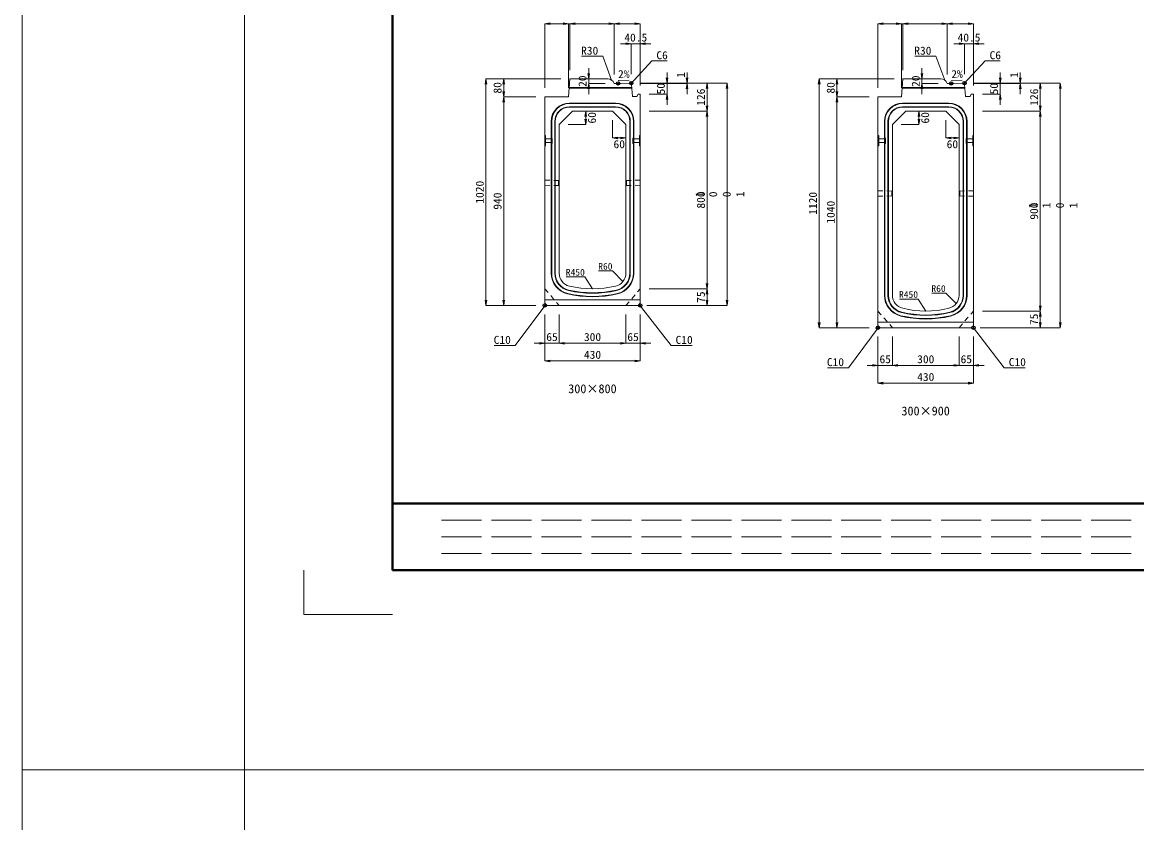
# Model space of a CAD drawing. Units: millimetres at full size; some dimension numbers follow another scale. Extents: x -1267 to 18002, y -8040 to 14480.
# Drawn here: x -1267 to 3750, y -938 to 2667 of the extents above; entities that cross this region are included whole.
import ezdxf
from ezdxf.enums import TextEntityAlignment as Align

# ---------------------------------------------------------------- set-up
doc = ezdxf.new("R2010")
doc.units = ezdxf.units.MM
doc.header["$LTSCALE"] = 30
doc.header["$PDMODE"] = 32
doc.header["$PDSIZE"] = 15
for name, pattern in [('DASHED', [7.5, 6, -1.5]), ('USER1', [1.35, 0.75, -0.6]), ('USER3', [1.35, 0.75, -0.6])]:
    doc.linetypes.add(name, pattern=pattern)
for name, color, linetype, lineweight in [('0_2', 7, 'Continuous', 13), ('Defpoints_3', 1, 'Continuous', 13), ('インサート', 3, 'USER1', 9), ('吊りマスター', 4, 'USER1', 9), ('図枠', 7, 'Continuous', 5), ('寸法線', 7, 'Continuous', 13), ('引出線', 4, 'Continuous', 13), ('本体', 2, 'Continuous', 13), ('目地', 132, 'Continuous', 5)]:
    doc.layers.add(name, color=color, linetype=linetype, lineweight=lineweight)
doc.layers.add('作業エリア', color=11, linetype='Continuous')
doc.layers.add('文字', color=7, linetype='Continuous')
doc.styles.add('ＭＳ 明朝', font='')
doc.styles.get('ＭＳ 明朝').set_extended_font_data('MS Mincho')

# ---------------------------------------------------------------- blocks, each defined once
blk = doc.blocks.new('open_arrow')
at = {"color": 0, "linetype": 'Continuous', "lineweight": -2}
blk.add_lwpolyline([(7.5, 1.25), (0, 0), (7.5, -1.25)], dxfattribs=at)

msp = doc.modelspace()

# ---------------------------------------------------------------- linework, layer by layer
at = {"layer": '0_2', "color": 5}
for p, q in [((-1267.22, 14480.25), (-1267.22, -8040.25)), ((-267.22, 14480.25), (-267.22, -8040.25)), ((-1267.22, -700.08), (18001.66, -700.08))]:
    msp.add_line(p, q, dxfattribs=at)
at = {"layer": 'Defpoints_3'}
for p, q in [((0, 200), (0, 0)), ((0, 0), (400, 0))]:
    msp.add_line(p, q, dxfattribs=at)
at = {"layer": 'インサート'}
for p, q in [((1088.2, 2142.16), (1115.2, 2142.16)), ((1088.2, 2142.16), (1088.2, 2125.16)), ((1088.2, 2125.16), (1115.2, 2125.16)), ((1118.2, 2146.16), (1115.2, 2146.16)), ((1115.2, 2146.16), (1115.2, 2121.16)), ((1115.2, 2121.16), (1118.2, 2121.16)), ((1118.2, 2121.16), (1118.2, 2146.16)), ((1481.8, 2146.16), (1484.8, 2146.16)), ((1481.8, 2121.16), (1481.8, 2146.16)), ((1484.8, 2121.16), (1481.8, 2121.16)), ((1484.8, 2146.16), (1484.8, 2121.16)), ((1511.8, 2142.16), (1484.8, 2142.16)), ((1511.8, 2125.16), (1484.8, 2125.16)), ((1511.8, 2142.16), (1511.8, 2125.16)), ((2588.2, 2142.16), (2615.2, 2142.16)), ((2588.2, 2142.16), (2588.2, 2125.16)), ((2588.2, 2125.16), (2615.2, 2125.16)), ((2618.2, 2146.16), (2615.2, 2146.16)), ((2615.2, 2146.16), (2615.2, 2121.16)), ((2615.2, 2121.16), (2618.2, 2121.16)), ((2618.2, 2121.16), (2618.2, 2146.16)), ((2981.8, 2146.16), (2984.8, 2146.16)), ((2981.8, 2121.16), (2981.8, 2146.16)), ((2984.8, 2121.16), (2981.8, 2121.16)), ((2984.8, 2146.16), (2984.8, 2121.16)), ((3011.8, 2142.16), (2984.8, 2142.16)), ((3011.8, 2125.16), (2984.8, 2125.16)), ((3011.8, 2142.16), (3011.8, 2125.16))]:
    msp.add_line(p, q, dxfattribs=at)
at = {"layer": '作業エリア'}
for p in [(1415, 2391.66), (1474.5, 2392.85), (2915, 2391.66), (2974.5, 2392.85), (1085, 1391.66), (1515, 1391.66), (2585, 1291.66), (3015, 1291.66)]:
    msp.add_point(p, dxfattribs=at)
at = {"layer": '吊りマスター'}
for p, q in [((1085, 1956.16), (1085, 1931.16)), ((1085, 1956.16), (1147, 1954.66)), ((1085, 1931.16), (1147, 1932.66)), ((1147, 1954.66), (1147, 1932.66)), ((1515, 1956.16), (1453, 1954.66)), ((1453, 1954.66), (1453, 1932.66)), ((1515, 1931.16), (1453, 1932.66)), ((1515, 1956.16), (1515, 1931.16)), ((2585, 1908.16), (2585, 1883.16)), ((2585, 1908.16), (2647, 1906.66)), ((2647, 1906.66), (2647, 1884.66)), ((3015, 1908.16), (2953, 1906.66)), ((2953, 1906.66), (2953, 1884.66)), ((3015, 1908.16), (3015, 1883.16)), ((2585, 1883.16), (2647, 1884.66)), ((3015, 1883.16), (2953, 1884.66))]:
    msp.add_line(p, q, dxfattribs=at)
at = {"layer": '図枠', "lineweight": 40}
for p, q in [((400, 200), (400, 5740)), ((400, 500), (8200, 500)), ((400, 200), (8200, 200))]:
    msp.add_line(p, q, dxfattribs=at)
at = {"layer": '図枠', "linetype": 'DASHED', "lineweight": 9}
for p, q in [((3725, 425), (600, 425)), ((3725, 350), (600, 350)), ((3725, 275), (600, 275))]:
    msp.add_line(p, q, dxfattribs=at)
at = {"layer": '寸法線'}
for p, q in [((1085, 2660.2), (1191.5, 2660.2)), ((1085, 2371.66), (1085, 2660.2)), ((1167.5, 2660.2), (1221.5, 2660.2)), ((1191.5, 2371.66), (1191.5, 2660.2)), ((1191.5, 2371.66), (1191.5, 2660.2)), ((1197.5, 2660.2), (1396.63, 2660.2)), ((1197.5, 2451.66), (1197.5, 2660.2)), ((1197.5, 2451.66), (1197.5, 2660.2)), ((1396.63, 2660.2), (1515, 2660.2)), ((1396.63, 2431.66), (1396.63, 2660.2)), ((1396.63, 2431.66), (1396.63, 2660.2)), ((1515, 2382.85), (1515, 2660.2)), ((2585, 2660.2), (2691.5, 2660.2)), ((2585, 2371.66), (2585, 2660.2)), ((2667.5, 2660.2), (2721.5, 2660.2)), ((2691.5, 2371.66), (2691.5, 2660.2)), ((2691.5, 2371.66), (2691.5, 2660.2)), ((2697.5, 2660.2), (2896.63, 2660.2)), ((2697.5, 2451.66), (2697.5, 2660.2)), ((2697.5, 2451.66), (2697.5, 2660.2)), ((2896.63, 2660.2), (3015, 2660.2)), ((2896.63, 2431.66), (2896.63, 2660.2)), ((2896.63, 2431.66), (2896.63, 2660.2)), ((3015, 2382.85), (3015, 2660.2)), ((1426.5, 2570.2), (1563, 2570.2)), ((1474.5, 2432.85), (1474.5, 2570.2)), ((1515, 2382.85), (1515, 2570.2)), ((2926.5, 2570.2), (3063, 2570.2)), ((2974.5, 2432.85), (2974.5, 2570.2)), ((3015, 2382.85), (3015, 2570.2)), ((1282.93, 2459.66), (1282.93, 2343.66)), ((2782.93, 2459.66), (2782.93, 2343.66)), ((820.14, 1391.66), (820.14, 2411.66)), ((1157.5, 2411.66), (820.14, 2411.66)), ((900.14, 2331.66), (900.14, 2411.66)), ((1157.5, 2411.66), (900.14, 2411.66)), ((1635.62, 2294.85), (1635.62, 2440.85)), ((1725.62, 2343.66), (1725.62, 2440.85)), ((2320.14, 1291.66), (2320.14, 2411.66)), ((2657.5, 2411.66), (2320.14, 2411.66)), ((2400.14, 2331.66), (2400.14, 2411.66)), ((2657.5, 2411.66), (2400.14, 2411.66)), ((3135.62, 2294.85), (3135.62, 2440.85)), ((3225.62, 2343.66), (3225.62, 2440.85)), ((1356.63, 2391.66), (1282.93, 2391.66)), ((1514.5, 2392.85), (1905.62, 2392.85)), ((1514.5, 2392.85), (1815.62, 2392.85)), ((1514.5, 2392.85), (1725.62, 2392.85)), ((1514.5, 2392.85), (1635.62, 2392.85)), ((1514.5, 2391.66), (1725.62, 2391.66)), ((1815.62, 2266.66), (1815.62, 2392.85)), ((1905.62, 1391.66), (1905.62, 2392.85)), ((2856.63, 2391.66), (2782.93, 2391.66)), ((3014.5, 2392.85), (3405.62, 2392.85)), ((3014.5, 2392.85), (3315.62, 2392.85)), ((3014.5, 2392.85), (3225.62, 2392.85)), ((3014.5, 2392.85), (3135.62, 2392.85)), ((3014.5, 2391.66), (3225.62, 2391.66)), ((3315.62, 2266.66), (3315.62, 2392.85)), ((3405.62, 1291.66), (3405.62, 2392.85)), ((900.14, 1391.66), (900.14, 2331.66)), ((1045, 2331.66), (900.14, 2331.66)), ((1045, 2331.66), (900.14, 2331.66)), ((1555, 2342.85), (1635.62, 2342.85)), ((2400.14, 1291.66), (2400.14, 2331.66)), ((2545, 2331.66), (2400.14, 2331.66)), ((2545, 2331.66), (2400.14, 2331.66)), ((3055, 2342.85), (3135.62, 2342.85)), ((1250, 2266.66), (1269.29, 2266.66)), ((1269.29, 2206.66), (1269.29, 2266.66)), ((1555, 2266.66), (1815.62, 2266.66)), ((1555, 2266.66), (1815.62, 2266.66)), ((1815.62, 1466.66), (1815.62, 2266.66)), ((2750, 2266.66), (2769.29, 2266.66)), ((2769.29, 2206.66), (2769.29, 2266.66)), ((3055, 2266.66), (3315.62, 2266.66)), ((3055, 2266.66), (3315.62, 2266.66)), ((3315.62, 1366.66), (3315.62, 2266.66)), ((1390, 2226.66), (1390, 2145.93)), ((2890, 2226.66), (2890, 2145.93)), ((1190, 2206.66), (1269.29, 2206.66)), ((1450, 2166.66), (1450, 2145.93)), ((2690, 2206.66), (2769.29, 2206.66)), ((2950, 2166.66), (2950, 2145.93)), ((1390, 2145.93), (1450, 2145.93)), ((2890, 2145.93), (2950, 2145.93)), ((1555, 1466.66), (1815.62, 1466.66)), ((1555, 1466.66), (1815.62, 1466.66)), ((1815.62, 1391.66), (1815.62, 1466.66)), ((1045, 1391.66), (820.14, 1391.66)), ((1045, 1391.66), (900.14, 1391.66)), ((1545, 1391.66), (1815.62, 1391.66)), ((1545, 1391.66), (1905.62, 1391.66)), ((3055, 1366.66), (3315.62, 1366.66)), ((3055, 1366.66), (3315.62, 1366.66)), ((3315.62, 1291.66), (3315.62, 1366.66)), ((1085, 1351.66), (1085, 1221.66)), ((1085, 1351.66), (1085, 1141.66)), ((1150, 1351.66), (1150, 1221.66)), ((1150, 1351.66), (1150, 1221.66)), ((1450, 1351.66), (1450, 1221.66)), ((1450, 1351.66), (1450, 1221.66)), ((1515, 1351.66), (1515, 1221.66)), ((1515, 1351.66), (1515, 1141.66)), ((2545, 1291.66), (2320.14, 1291.66)), ((2545, 1291.66), (2400.14, 1291.66)), ((3045, 1291.66), (3315.62, 1291.66)), ((3045, 1291.66), (3405.62, 1291.66)), ((1037, 1221.66), (1198, 1221.66)), ((1150, 1221.66), (1450, 1221.66)), ((1402, 1221.66), (1563, 1221.66)), ((2585, 1251.66), (2585, 1121.66)), ((2585, 1251.66), (2585, 1041.66)), ((2650, 1251.66), (2650, 1121.66)), ((2650, 1251.66), (2650, 1121.66)), ((2950, 1251.66), (2950, 1121.66)), ((2950, 1251.66), (2950, 1121.66)), ((3015, 1251.66), (3015, 1121.66)), ((3015, 1251.66), (3015, 1041.66)), ((1085, 1141.66), (1515, 1141.66)), ((2537, 1121.66), (2698, 1121.66)), ((2650, 1121.66), (2950, 1121.66)), ((2902, 1121.66), (3063, 1121.66)), ((2585, 1041.66), (3015, 1041.66))]:
    msp.add_line(p, q, dxfattribs=at)
at = {"layer": '引出線'}
for points in [[(1385.67, 2406.15), (1345.65, 2513.95), (1250.98, 2513.95)], [(2885.67, 2406.15), (2845.65, 2513.95), (2750.98, 2513.95)], [(1471.75, 2389.8), (1567.35, 2493.32), (1635.7, 2493.32)], [(2971.75, 2389.8), (3067.35, 2493.32), (3135.7, 2493.32)], [(1415.67, 2404.54), (1464.38, 2405.51), (1415.64, 2404.53)], [(2915.67, 2404.54), (2964.38, 2405.51), (2915.64, 2404.53)], [(1300, 1466.66), (1265.29, 1520.25), (1181.12, 1520.25)], [(1437.07, 1499.98), (1389.78, 1546.92), (1327.55, 1546.92)], [(2800, 1366.66), (2765.29, 1420.25), (2681.12, 1420.25)], [(2937.07, 1399.98), (2889.78, 1446.92), (2827.55, 1446.92)], [(1090, 1396.66), (952.2, 1211.51), (857.52, 1211.51)], [(1510, 1396.66), (1653.67, 1211.51), (1748.34, 1211.51)], [(2590, 1296.66), (2452.2, 1111.51), (2357.52, 1111.51)], [(3010, 1296.66), (3153.67, 1111.51), (3248.34, 1111.51)]]:
    msp.add_lwpolyline(points, dxfattribs=at)
at = {"layer": '本体'}
for p, q in [((1191.5, 2331.66), (1197.5, 2411.66)), ((1197.5, 2411.66), (1368.35, 2411.66)), ((2691.5, 2331.66), (2697.5, 2411.66)), ((2697.5, 2411.66), (2868.35, 2411.66)), ((1415, 2391.66), (1396.63, 2391.66)), ((1468.5, 2392.73), (1415, 2391.66)), ((1468.5, 2392.73), (1475, 2386.87)), ((1475, 2386.87), (1479.5, 2332.85)), ((2915, 2391.66), (2896.63, 2391.66)), ((2968.5, 2392.73), (2915, 2391.66)), ((2968.5, 2392.73), (2975, 2386.87)), ((2975, 2386.87), (2979.5, 2332.85)), ((1085, 2331.66), (1085, 1401.66)), ((1085, 2331.66), (1191.5, 2331.66)), ((1479.5, 2332.85), (1500, 2332.85)), ((1500, 2332.85), (1505, 2342.85)), ((1505, 2342.85), (1515, 2342.85)), ((1515, 1401.66), (1515, 2342.85)), ((2585, 2331.66), (2585, 1301.66)), ((2585, 2331.66), (2691.5, 2331.66)), ((2979.5, 2332.85), (3000, 2332.85)), ((3000, 2332.85), (3005, 2342.85)), ((3005, 2342.85), (3015, 2342.85)), ((3015, 1301.66), (3015, 2342.85)), ((1150, 2206.66), (1210, 2266.66)), ((1210, 2266.66), (1390, 2266.66)), ((1390, 2266.66), (1450, 2206.66)), ((2650, 2206.66), (2710, 2266.66)), ((2710, 2266.66), (2890, 2266.66)), ((2890, 2266.66), (2950, 2206.66)), ((1150, 2206.66), (1150, 1537.19)), ((1450, 1537.19), (1450, 2206.66)), ((2650, 2206.66), (2650, 1437.19)), ((2950, 1437.19), (2950, 2206.66)), ((1085, 1401.66), (1095, 1391.66)), ((1095, 1391.66), (1505, 1391.66)), ((1505, 1391.66), (1515, 1401.66)), ((2585, 1301.66), (2595, 1291.66)), ((2595, 1291.66), (3005, 1291.66)), ((3005, 1291.66), (3015, 1301.66))]:
    msp.add_line(p, q, dxfattribs=at)
at = {"layer": '本体', "lineweight": 9}
for p, q in [((1085, 2158.16), (1088.2, 2156.16)), ((1515, 2158.16), (1511.8, 2156.16)), ((2585, 2158.16), (2588.2, 2156.16)), ((3015, 2158.16), (3011.8, 2156.16)), ((1088.2, 2111.16), (1085, 2109.16)), ((1088.2, 2156.16), (1088.2, 2111.16)), ((1511.8, 2156.16), (1511.8, 2111.16)), ((1511.8, 2111.16), (1515, 2109.16)), ((2588.2, 2111.16), (2585, 2109.16)), ((2588.2, 2156.16), (2588.2, 2111.16)), ((3011.8, 2156.16), (3011.8, 2111.16)), ((3011.8, 2111.16), (3015, 2109.16)), ((1085, 1416.66), (1515, 1416.66)), ((2585, 1316.66), (3015, 1316.66))]:
    msp.add_line(p, q, dxfattribs=at)
at = {"layer": '本体', "linetype": 'USER3', "lineweight": 9}
for p, q in [((1085, 1466.66), (1150, 1391.66)), ((1450, 1391.66), (1515, 1466.66)), ((2585, 1366.66), (2650, 1291.66)), ((2950, 1291.66), (3015, 1366.66))]:
    msp.add_line(p, q, dxfattribs=at)
at = {"layer": '本体'}
for centre, radius, start, end in [((1368.35, 2381.66), 30, 19.47122, 90), ((2868.35, 2381.66), 30, 19.47122, 90), ((1210, 1537.19), 60, 180, 256.65764), ((1390, 1537.19), 60, 283.34236, 0), ((1300, 1916.66), 450, 256.65764, 283.34236), ((2710, 1437.19), 60, 180, 256.65764), ((2890, 1437.19), 60, 283.34236, 0), ((2800, 1816.66), 450, 256.65764, 283.34236)]:
    msp.add_arc(centre, radius, start, end, dxfattribs=at)
at = {"layer": '目地'}
for p, q in [((1476.43, 2369.66), (1194.35, 2369.66)), ((1476.1, 2373.66), (1194.65, 2373.66)), ((2976.43, 2369.66), (2694.35, 2369.66)), ((2976.1, 2373.66), (2694.65, 2373.66)), ((1404, 2302.66), (1196, 2302.66)), ((1404, 2300.66), (1196, 2300.66)), ((1404, 2286.66), (1196, 2286.66)), ((1404, 2284.66), (1196, 2284.66)), ((2904, 2302.66), (2696, 2302.66)), ((2904, 2300.66), (2696, 2300.66)), ((2904, 2286.66), (2696, 2286.66)), ((2904, 2284.66), (2696, 2284.66)), ((1114, 2220.66), (1114, 1537.19)), ((1116, 2220.66), (1116, 1537.19)), ((1130, 2220.66), (1130, 1537.19)), ((1132, 2220.66), (1132, 1537.19)), ((1468, 1537.19), (1468, 2220.66)), ((1470, 1537.19), (1470, 2220.66)), ((1484, 1537.19), (1484, 2220.66)), ((1486, 1537.19), (1486, 2220.66)), ((2614, 2220.66), (2614, 1437.19)), ((2616, 2220.66), (2616, 1437.19)), ((2630, 2220.66), (2630, 1437.19)), ((2632, 2220.66), (2632, 1437.19)), ((2968, 1437.19), (2968, 2220.66)), ((2970, 1437.19), (2970, 2220.66)), ((2984, 1437.19), (2984, 2220.66)), ((2986, 1437.19), (2986, 2220.66))]:
    msp.add_line(p, q, dxfattribs=at)
for centre, radius, start, end in [((1196, 2220.66), 82, 90, 180), ((1196, 2220.66), 80, 90, 180), ((1196, 2220.66), 66, 90, 180), ((1196, 2220.66), 64, 90, 180), ((1404, 2220.66), 82, 0, 90), ((1404, 2220.66), 80, 0, 90), ((1404, 2220.66), 66, 0, 90), ((1404, 2220.66), 64, 0, 90), ((2696, 2220.66), 82, 90, 180), ((2696, 2220.66), 80, 90, 180), ((2696, 2220.66), 66, 90, 180), ((2696, 2220.66), 64, 90, 180), ((2904, 2220.66), 82, 0, 90), ((2904, 2220.66), 80, 0, 90), ((2904, 2220.66), 66, 0, 90), ((2904, 2220.66), 64, 0, 90), ((1210, 1537.19), 96, 180, 256.65764), ((1210, 1537.19), 94, 180, 256.65764), ((1210, 1537.19), 80, 180, 256.65764), ((1210, 1537.19), 78, 180, 256.65764), ((1390, 1537.19), 78, 283.34236, 0), ((1390, 1537.19), 80, 283.34236, 0), ((1390, 1537.19), 94, 283.34236, 0), ((1390, 1537.19), 96, 283.34236, 0), ((1300, 1916.66), 470, 256.65764, 283.34236), ((1300, 1916.66), 468, 256.65764, 283.34236), ((1300, 1916.66), 486, 256.65764, 283.34236), ((1300, 1916.66), 484, 256.65764, 283.34236), ((2710, 1437.19), 96, 180, 256.65764), ((2710, 1437.19), 94, 180, 256.65764), ((2710, 1437.19), 80, 180, 256.65764), ((2710, 1437.19), 78, 180, 256.65764), ((2890, 1437.19), 78, 283.34236, 0), ((2890, 1437.19), 80, 283.34236, 0), ((2890, 1437.19), 94, 283.34236, 0), ((2890, 1437.19), 96, 283.34236, 0), ((2800, 1816.66), 470, 256.65764, 283.34236), ((2800, 1816.66), 468, 256.65764, 283.34236), ((2800, 1816.66), 486, 256.65764, 283.34236), ((2800, 1816.66), 484, 256.65764, 283.34236)]:
    msp.add_arc(centre, radius, start, end, dxfattribs=at)

# ---------------------------------------------------------------- block references
at = {"layer": '寸法線', "xscale": 3.2, "yscale": 3.2}
for p in [(1085, 2660.2), (1197.5, 2660.2), (1396.63, 2660.2), (2585, 2660.2), (2697.5, 2660.2), (2896.63, 2660.2), (1515, 2570.2), (3015, 2570.2), (1390, 2145.93), (2890, 2145.93), (1150, 1221.66), (1150, 1221.66), (1515, 1221.66), (1085, 1141.66), (2650, 1121.66), (2650, 1121.66), (3015, 1121.66), (2585, 1041.66)]:
    msp.add_blockref('open_arrow', p, dxfattribs=at)
for p, rotation in [((1191.5, 2660.2), 180), ((1396.63, 2660.2), 180), ((1515, 2660.2), 180), ((2691.5, 2660.2), 180), ((2896.63, 2660.2), 180), ((3015, 2660.2), 180), ((1474.5, 2570.2), 180), ((2974.5, 2570.2), 180), ((820.14, 2411.66), 270), ((900.14, 2411.66), 270), ((1282.93, 2411.66), 90), ((1635.62, 2392.85), 90), ((1725.62, 2392.85), 90), ((2320.14, 2411.66), 270), ((2400.14, 2411.66), 270), ((2782.93, 2411.66), 90), ((3135.62, 2392.85), 90), ((3225.62, 2392.85), 90), ((1282.93, 2391.66), 270), ((1725.62, 2391.66), 270), ((1815.62, 2392.85), 270), ((1905.62, 2392.85), 270), ((2782.93, 2391.66), 270), ((3225.62, 2391.66), 270), ((3315.62, 2392.85), 270), ((3405.62, 2392.85), 270), ((900.14, 2331.66), 90), ((900.14, 2331.66), 270), ((1635.62, 2342.85), 270), ((2400.14, 2331.66), 90), ((2400.14, 2331.66), 270), ((3135.62, 2342.85), 270), ((1269.29, 2266.66), 270), ((1815.62, 2266.66), 90), ((1815.62, 2266.66), 270), ((2769.29, 2266.66), 270), ((3315.62, 2266.66), 90), ((3315.62, 2266.66), 270), ((1269.29, 2206.66), 90), ((2769.29, 2206.66), 90), ((1450, 2145.93), 180), ((2950, 2145.93), 180), ((1815.62, 1466.66), 90), ((1815.62, 1466.66), 270), ((820.14, 1391.66), 90), ((900.14, 1391.66), 90), ((1815.62, 1391.66), 90), ((1905.62, 1391.66), 90), ((3315.62, 1366.66), 90), ((3315.62, 1366.66), 270), ((2320.14, 1291.66), 90), ((2400.14, 1291.66), 90), ((3315.62, 1291.66), 90), ((3405.62, 1291.66), 90), ((1085, 1221.66), 180), ((1450, 1221.66), 180), ((1450, 1221.66), 180), ((1515, 1141.66), 180), ((2585, 1121.66), 180), ((2950, 1121.66), 180), ((2950, 1121.66), 180), ((3015, 1041.66), 180)]:
    msp.add_blockref('open_arrow', p, dxfattribs=dict(at, rotation=rotation))
at = {"layer": '引出線'}
for p, xscale, yscale, rotation in [((1385.67, 2406.15), 0.16, 0.16, 110.4), ((1415.67, 2404.54), 0.16, 0.16, 1.1), ((1471.75, 2389.8), 0.16, 0.16, 47.3), ((2885.67, 2406.15), 0.16, 0.16, 110.4), ((2915.67, 2404.54), 0.16, 0.16, 1.1), ((2971.75, 2389.8), 0.16, 0.16, 47.3), ((1300, 1466.66), 0.133, 0.133, 122.9), ((1437.07, 1499.98), 0.133, 0.133, 135.2), ((1090, 1396.66), 0.16, 0.16, 233.3), ((1510, 1396.66), 0.16, 0.16, 307.8), ((2800, 1366.66), 0.133, 0.133, 122.9), ((2937.07, 1399.98), 0.133, 0.133, 135.2), ((2590, 1296.66), 0.16, 0.16, 233.3), ((3010, 1296.66), 0.16, 0.16, 307.8)]:
    msp.add_blockref('open_arrow', p, dxfattribs=dict(at, xscale=xscale, yscale=yscale, rotation=rotation))

# ---------------------------------------------------------------- texts
at = {"layer": '寸法線', "style": 'ＭＳ 明朝', "width": 1.05}
for s, p in [('40.5', (1494.75, 2598.2)), ('40.5', (2994.75, 2598.2)), ('60', (1420, 2117.93)), ('60', (2920, 2117.93)), ('65', (1117.5, 1249.66)), ('300', (1300, 1249.66)), ('65', (1482.5, 1249.66)), ('430', (1300, 1169.66)), ('65', (2617.5, 1149.66)), ('300', (2800, 1149.66)), ('65', (2982.5, 1149.66)), ('430', (2800, 1069.66))]:
    msp.add_text(s, height=36.03, dxfattribs=at).set_placement(p, align=Align.MIDDLE_CENTER)
for s, p in [('20', (1254.93, 2401.66)), ('1', (1697.62, 2429.85)), ('20', (2754.93, 2401.66)), ('1', (3197.62, 2429.85)), ('80', (872.14, 2371.66)), ('50', (1607.62, 2367.85)), ('126', (1787.62, 2329.75)), ('80', (2372.14, 2371.66)), ('50', (3107.62, 2367.85)), ('126', (3287.62, 2329.75)), ('60', (1297.29, 2236.66)), ('60', (2797.29, 2236.66)), ('1020', (792.14, 1901.66)), ('940', (872.14, 1861.66)), ('800', (1787.62, 1866.66)), ('1120', (2292.14, 1851.66)), ('1040', (2372.14, 1811.66)), ('900', (3287.62, 1816.66)), ('75', (1787.62, 1429.16)), ('75', (3287.62, 1329.16))]:
    msp.add_text(s, height=36.03, rotation=90, dxfattribs=at).set_placement(p, align=Align.MIDDLE_CENTER)
for s, p in [('1', (1810.66, 1879.29)), ('0', (1871.68, 1879.29)), ('0', (1932.7, 1879.29)), ('1', (1993.72, 1879.29)), ('1', (3310.66, 1829.29)), ('1', (3371.68, 1829.29)), ('0', (3432.7, 1829.29)), ('1', (3493.72, 1829.29))]:
    msp.add_text(s, height=36.03, rotation=90, dxfattribs=at).set_placement(p, align=Align.BOTTOM_LEFT)
at = {"layer": '引出線', "style": 'ＭＳ 明朝', "width": 1.05}
for s, height, p in [('R30', 36.03, (1325.65, 2557.15)), ('R30', 36.03, (2825.65, 2557.15)), ('R450', 30.02, (1265.29, 1556.25)), ('R60', 30.02, (1389.78, 1582.92)), ('R450', 30.02, (2765.29, 1456.25)), ('R60', 30.02, (2889.78, 1482.92)), ('C10', 36.03, (932.2, 1254.71)), ('C10', 36.03, (2432.2, 1154.71))]:
    msp.add_text(s, height=height, dxfattribs=at).set_placement(p, align=Align.TOP_RIGHT)
for s, p in [('C6', (1587.35, 2536.52)), ('C6', (3087.35, 2536.52)), ('C10', (1673.67, 1254.71)), ('C10', (3173.67, 1154.71))]:
    msp.add_text(s, height=36.03, dxfattribs=at).set_placement(p, align=Align.TOP_LEFT)
for p in [(1414.7, 2451.43), (2914.7, 2451.43)]:
    msp.add_text('2%', height=36.03, rotation=1.146, dxfattribs=at).set_placement(p, align=Align.TOP_LEFT)
at = {"layer": '文字', "style": 'ＭＳ 明朝'}
for s, p in [('300×800', (1299.52, 1016.69)), ('300×900', (2799.52, 916.69))]:
    msp.add_text(s, height=40.03, dxfattribs=at).set_placement(p, align=Align.MIDDLE_CENTER)

doc.saveas('drawing.dxf')
